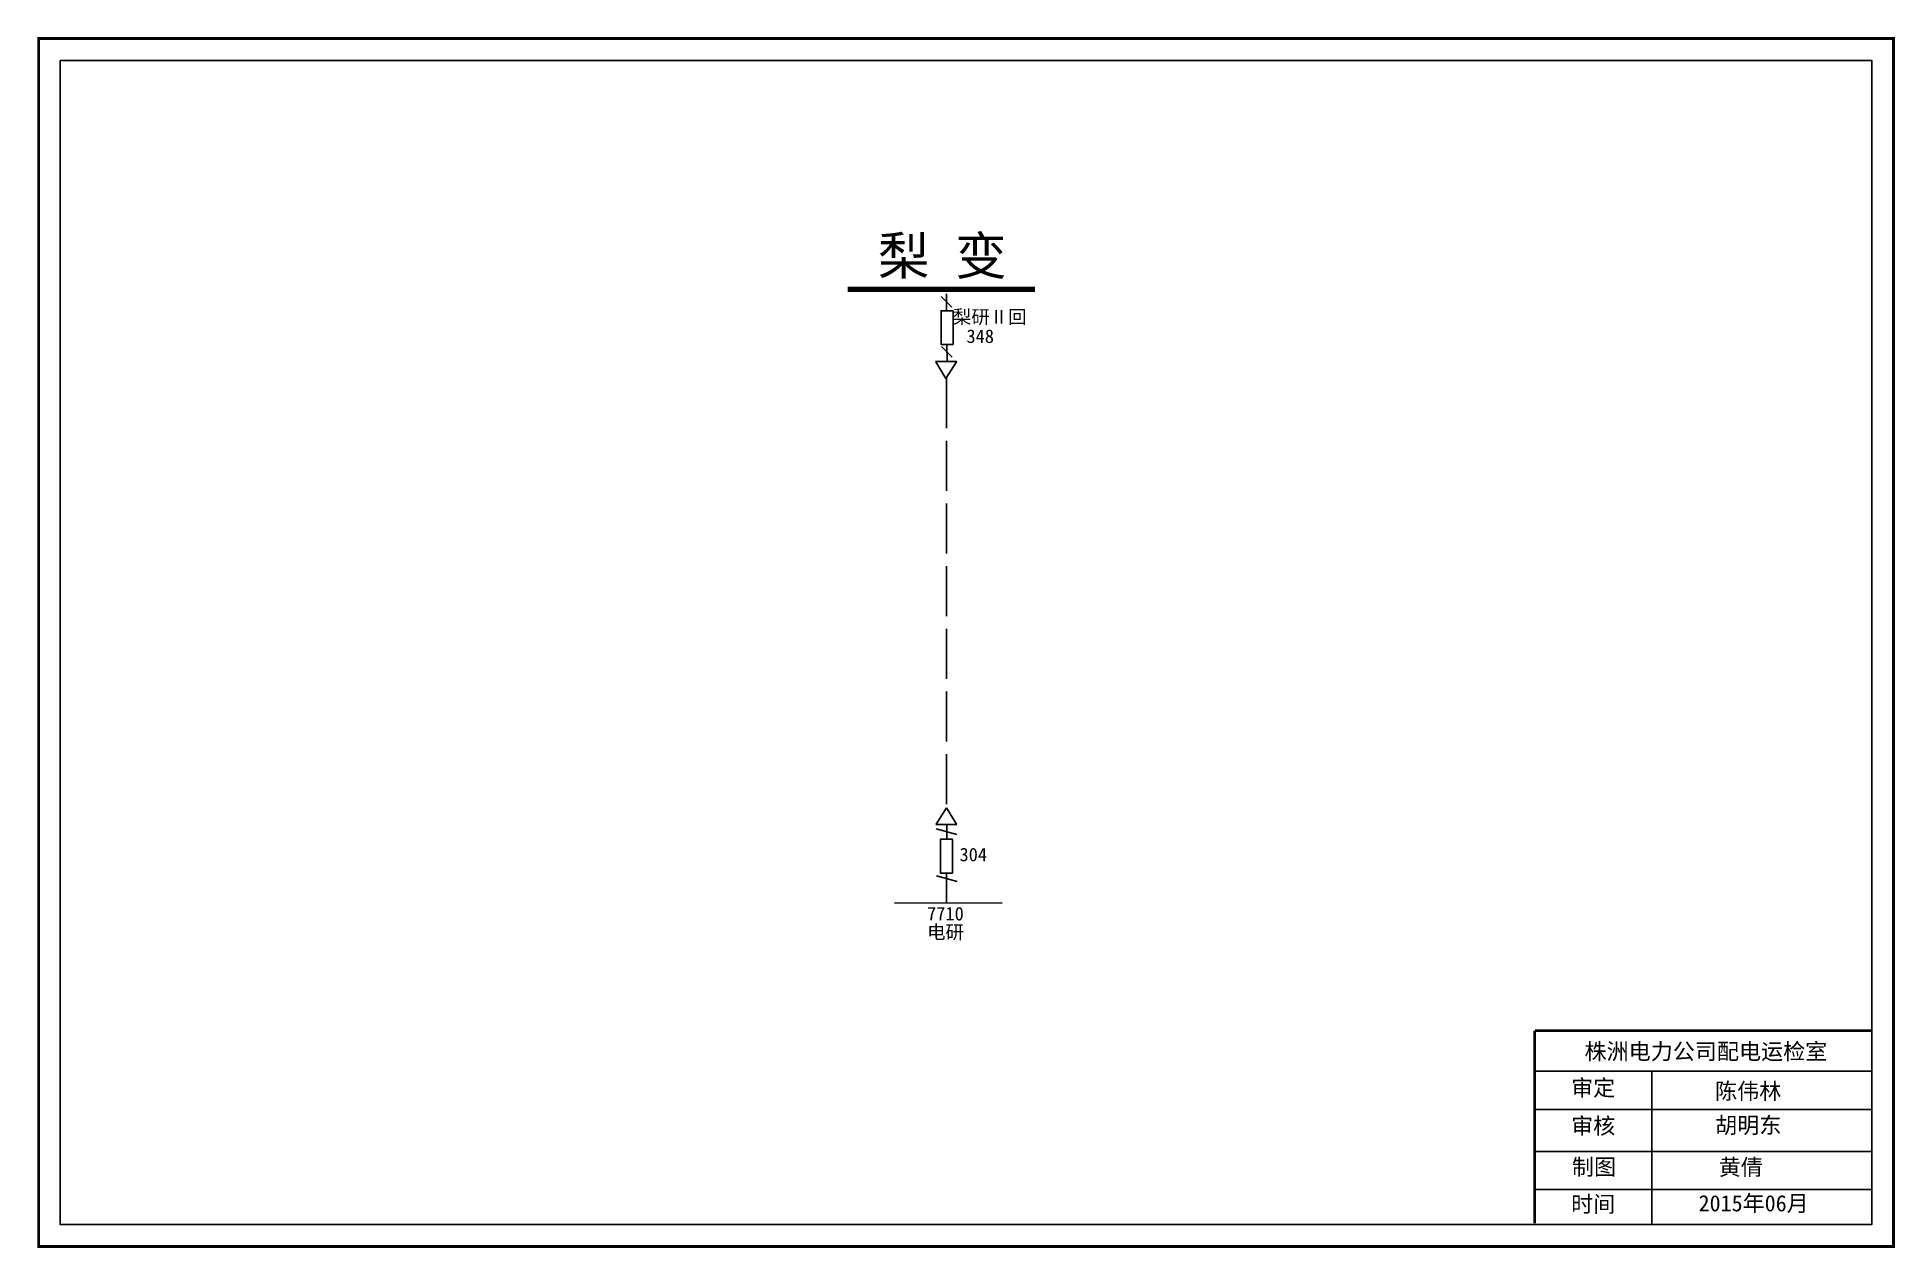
# Model space of a CAD drawing. Extents: x 0 to 345, y 0 to 224.
import ezdxf

# ---------------------------------------------------------------- set-up
doc = ezdxf.new("R2010")
doc.units = 0
doc.header["$LTSCALE"] = 0.774411
doc.linetypes.add('ACAD_ISO02W100', pattern=[15, 12, -3])
doc.layers.get('0').update_dxf_attribs({"linetype": 'CONTINUOUS'})
doc.styles.get("Standard").update_dxf_attribs({"font": 'SimSun.ttf', "height": 2.5})
doc.styles.add('字体', font='SIMKAI.TTF', dxfattribs={"height": 2.5})

msp = doc.modelspace()

# ---------------------------------------------------------------- linework, layer by layer
at = {"linetype": 'Continuous'}
for p, q in [((169.63, 174.13), (167.65, 176.11)), ((169.72, 164.83), (167.75, 166.81)), ((168.74, 167.15), (168.75, 164.01)), ((166.6, 164.02), (170.55, 164.02)), ((168.54, 160.91), (166.69, 163.99)), ((170.48, 163.99), (168.54, 160.91)), ((166.71, 78.23), (168.65, 81.31)), ((168.65, 81.31), (170.5, 78.23)), ((170.58, 78.2), (166.64, 78.2)), ((166.74, 77.36), (170.54, 76.35)), ((168.72, 78.2), (168.7, 75.48)), ((166.81, 68.66), (170.61, 67.65)), ((277.77, 32.44), (340.14, 32.44)), ((299.42, 32.44), (299.42, 4.1)), ((277.77, 25.34), (340.14, 25.34)), ((277.77, 17.59), (340.14, 17.59)), ((277.77, 10.49), (340.14, 10.49))]:
    msp.add_line(p, q, dxfattribs=at)
at = {"linetype": 'ACAD_ISO02W100'}
for p, q in [((168.66, 173.5), (168.67, 176.59)), ((168.67, 160.94), (168.67, 81.49))]:
    msp.add_line(p, q, dxfattribs=at)
at = {"color": 0, "linetype": 'Continuous'}
for p, q in [((168.67, 69.21), (168.67, 63.68)), ((159.03, 63.65), (178.96, 63.62))]:
    msp.add_line(p, q, dxfattribs=at)
at = {"linetype": 'Continuous', "const_width": 0.5}
msp.add_lwpolyline([(0.28, 223.92), (344.25, 223.92), (344.25, -0.05), (0.28, -0.05)], close=True, dxfattribs=at)
at = {"linetype": 'Continuous'}
for points in [[(4.32, 219.87), (340.21, 219.87), (340.21, 4), (4.32, 4)], [(169.87, 173.45), (169.87, 167.19), (167.65, 167.19), (167.65, 173.45)]]:
    msp.add_lwpolyline(points, close=True, dxfattribs=at)
for points, const_width in [([(185.07, 177.42), (150.34, 177.4)], 1), ([(277.73, 39.95), (277.73, 4.22)], 0.5), ([(277.77, 39.95), (340.14, 39.95)], 0.5)]:
    msp.add_lwpolyline(points, dxfattribs=dict(at, const_width=const_width))
at = {"color": 0, "linetype": 'Continuous'}
msp.add_lwpolyline([(169.75, 75.45), (169.75, 69.19), (167.53, 69.19), (167.53, 75.45)], close=True, dxfattribs=at)

# ---------------------------------------------------------------- texts
at = {"linetype": 'Continuous', "attachment_point": 1, "style": '字体'}
for s, insert, char_height, width in [('梨 变', (155.94, 187.13), 7, 28.4432), ('株洲电力公司配电运检室', (286.96, 37.63), 3, 82.0179), ('审定', (284.47, 30.89), 3, 23.4615), ('陈伟林', (311.16, 30.27), 3, 23.4615), ('审核', (284.47, 23.82), 3, 23.4615), ('胡明东', (311.19, 23.95), 3, 33.0539), ('制图', (284.63, 16.2), 3, 23.4615), ('黄倩', (311.85, 16.18), 3, 23.4615), ('时间', (284.47, 9.32), 3, 23.4615), ('2015年06月', (308.11, 9.47), 3, 23.4615)]:
    msp.add_mtext(s, dxfattribs=dict(at, insert=insert, char_height=char_height, width=width))
at = {"color": 0, "linetype": 'Continuous', "insert": (169.84, 173.56), "char_height": 2.5, "width": 14.1263, "attachment_point": 1, "style": '字体'}
msp.add_mtext('梨研Ⅱ回', dxfattribs=at)
at = {"color": 0, "linetype": 'Continuous', "char_height": 2.5, "attachment_point": 1}
for s, insert, width in [('348', (172.35, 169.97), 3.2313), ('304', (171.06, 73.87), 3.2313), ('7710', (165.05, 62.91), 3.2313), ('电研', (165.06, 59.49), 8.7485)]:
    msp.add_mtext(s, dxfattribs=dict(at, insert=insert, width=width))

doc.saveas('drawing.dxf')
